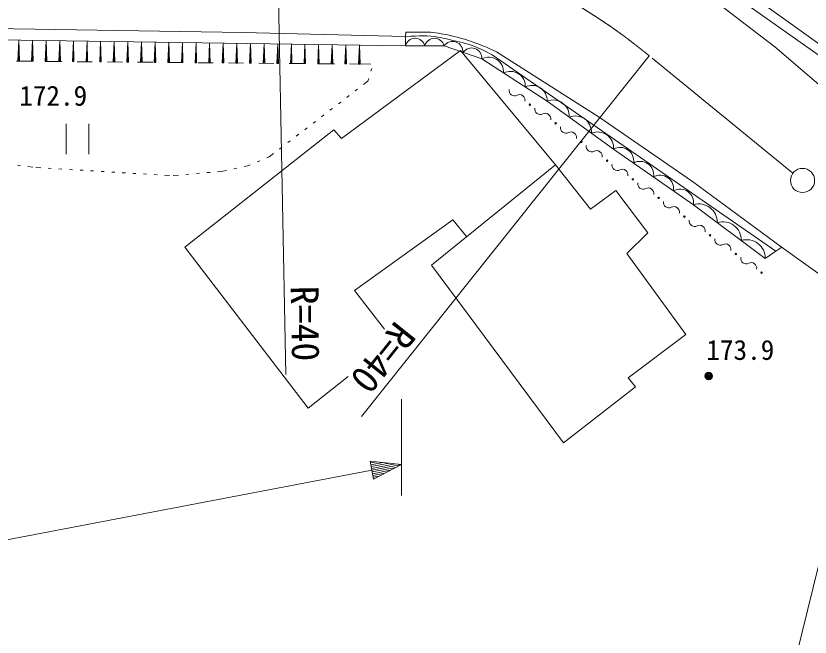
# Model space of a CAD drawing. Units: millimetres, scale not verified. Extents: x 40000 to 680000, y 20000 to 380000.
# Drawn here: x 320574 to 373038, y 267322 to 308332 of the extents above; entities that cross this region are included whole.
import ezdxf
from ezdxf.enums import TextEntityAlignment as Align

# ---------------------------------------------------------------- set-up
doc = ezdxf.new("R2010")
doc.units = ezdxf.units.MM
doc.header["$LTSCALE"] = 1000
doc.header["$PDMODE"] = 32
doc.header["$PDSIZE"] = 500
doc.linetypes.add('CHAIN', pattern=[18.5, 12, -1.5, 3.5, -1.5])
for name, color, linetype, lineweight in [('M-BGD', 7, 'Continuous', 13), ('M-BMK', 2, 'CHAIN', 13), ('M-BMK-SRVR', 3, 'Continuous', 13), ('M-STR-HTXT', 7, 'Continuous', 13)]:
    doc.layers.add(name, color=color, linetype=linetype, lineweight=lineweight)
doc.styles.add('ＭＳ ゴシック', font='')
doc.styles.get('ＭＳ ゴシック').set_extended_font_data('MS Gothic')

msp = doc.modelspace()

# ---------------------------------------------------------------- linework, layer by layer
at = {"layer": 'M-BGD'}
for p, q in [((346304, 306359), (283353, 307283)), ((335560, 307227), (346313, 306973)), ((346313, 306973), (346304, 306359)), ((346325, 307260), (346313, 306973)), ((320711, 305342), (320773, 306733)), ((320761, 305341), (320773, 306733)), ((320811, 305341), (320773, 306733)), ((321611, 305334), (321673, 306720)), ((321661, 305334), (321673, 306720)), ((321711, 305333), (321673, 306720)), ((322511, 305327), (322573, 306707)), ((322561, 305326), (322573, 306707)), ((322611, 305326), (322573, 306707)), ((323411, 305319), (323473, 306694)), ((323461, 305319), (323473, 306694)), ((323511, 305318), (323473, 306694)), ((324311, 305312), (324373, 306680)), ((324361, 305311), (324373, 306680)), ((324411, 305311), (324373, 306680)), ((325211, 305304), (325273, 306667)), ((325261, 305304), (325273, 306667)), ((325311, 305303), (325273, 306667)), ((326111, 305296), (326173, 306654)), ((326161, 305296), (326173, 306654)), ((326211, 305296), (326173, 306654)), ((327011, 305289), (327073, 306641)), ((327061, 305288), (327073, 306641)), ((327111, 305288), (327073, 306641)), ((327911, 305281), (327972, 306628)), ((327961, 305281), (327972, 306628)), ((328011, 305281), (327972, 306628)), ((328811, 305274), (328872, 306614)), ((328861, 305273), (328872, 306614)), ((328911, 305273), (328872, 306614)), ((329711, 305266), (329772, 306601)), ((329761, 305266), (329772, 306601)), ((329811, 305265), (329772, 306601)), ((330611, 305259), (330672, 306588)), ((330661, 305258), (330672, 306588)), ((330711, 305258), (330672, 306588)), ((331511, 305251), (331572, 306575)), ((331561, 305251), (331572, 306575)), ((331611, 305250), (331572, 306575)), ((332411, 305244), (332472, 306562)), ((332461, 305243), (332472, 306562)), ((332511, 305243), (332472, 306562)), ((333311, 305236), (333372, 306548)), ((333361, 305236), (333372, 306548)), ((333411, 305235), (333372, 306548)), ((334211, 305229), (334272, 306535)), ((334261, 305228), (334272, 306535)), ((334311, 305228), (334272, 306535)), ((335111, 305221), (335172, 306522)), ((335161, 305221), (335172, 306522)), ((335211, 305220), (335172, 306522)), ((336011, 305213), (336072, 306509)), ((336061, 305213), (336072, 306509)), ((336111, 305213), (336072, 306509)), ((336911, 305206), (336972, 306496)), ((336961, 305205), (336972, 306496)), ((337011, 305205), (336972, 306496)), ((337811, 305198), (337872, 306482)), ((337861, 305198), (337872, 306482)), ((337911, 305198), (337872, 306482)), ((338711, 305191), (338771, 306469)), ((338761, 305190), (338771, 306469)), ((338811, 305190), (338771, 306469)), ((339611, 305183), (339671, 306456)), ((339661, 305183), (339671, 306456)), ((339711, 305182), (339671, 306456)), ((340511, 305176), (340571, 306443)), ((340561, 305175), (340571, 306443)), ((340611, 305175), (340571, 306443)), ((341411, 305168), (341471, 306429)), ((341461, 305168), (341471, 306429)), ((341511, 305167), (341471, 306429)), ((342311, 305161), (342371, 306416)), ((342361, 305160), (342371, 306416)), ((342411, 305160), (342371, 306416)), ((343211, 305153), (343271, 306403)), ((343261, 305153), (343271, 306403)), ((343311, 305152), (343271, 306403)), ((349953, 306048), (342090, 300238)), ((348865, 306350), (346304, 306359)), ((351355, 305488), (348865, 306350)), ((356227, 298503), (349953, 306048)), ((352324, 305957), (359098, 301639)), ((370772, 292809), (352035, 305756)), ((320617, 305343), (321617, 305334)), ((320811, 305341), (320711, 305342)), ((321711, 305333), (321611, 305334)), ((322611, 305326), (322511, 305327)), ((322617, 305326), (323617, 305317)), ((323511, 305318), (323411, 305319)), ((324411, 305311), (324311, 305312)), ((324617, 305309), (325617, 305301)), ((325311, 305303), (325211, 305304)), ((326211, 305296), (326111, 305296)), ((326617, 305292), (327617, 305284)), ((327111, 305288), (327011, 305289)), ((328011, 305281), (327911, 305281)), ((328616, 305275), (329616, 305267)), ((328911, 305273), (328811, 305274)), ((329811, 305265), (329711, 305266)), ((330711, 305258), (330611, 305259)), ((330616, 305259), (331616, 305250)), ((331611, 305250), (331511, 305251)), ((332511, 305243), (332411, 305244)), ((332616, 305242), (333616, 305234)), ((333411, 305235), (333311, 305236)), ((334311, 305228), (334211, 305229)), ((334616, 305225), (335616, 305217)), ((335211, 305220), (335111, 305221)), ((336111, 305213), (336011, 305213)), ((336616, 305208), (337616, 305200)), ((337011, 305205), (336911, 305206)), ((337911, 305198), (337811, 305198)), ((338616, 305192), (339616, 305183)), ((338811, 305190), (338711, 305191)), ((339711, 305182), (339611, 305183)), ((340611, 305175), (340511, 305176)), ((340616, 305175), (341616, 305166)), ((341511, 305167), (341411, 305168)), ((342411, 305160), (342311, 305161)), ((342616, 305158), (344015, 305146)), ((343311, 305152), (343211, 305153)), ((344086, 304857), (344031, 304677)), ((343826, 304021), (343542, 303803)), ((343882, 304200), (343826, 304021)), ((343145, 303499), (342987, 303377)), ((342590, 303072), (342431, 302951)), ((341479, 302220), (341320, 302099)), ((342034, 302646), (341876, 302525)), ((340924, 301794), (340765, 301672)), ((323896, 301211), (323896, 299211)), ((325396, 299211), (325396, 301211)), ((340368, 301368), (340210, 301246)), ((341567, 300815), (331733, 293070)), ((339813, 300942), (339654, 300820)), ((342090, 300238), (341567, 300815)), ((339258, 300516), (339099, 300394)), ((338147, 299664), (337988, 299542)), ((338702, 300090), (338544, 299968)), ((337591, 299238), (337307, 299020)), ((336691, 298770), (336506, 298694)), ((337307, 299020), (337154, 298958)), ((320873, 298448), (320675, 298474)), ((321689, 298342), (321369, 298384)), ((322214, 298305), (321883, 298325)), ((322913, 298263), (322713, 298275)), ((323612, 298221), (323412, 298233)), ((324310, 298179), (324111, 298191)), ((325009, 298137), (324810, 298149)), ((325708, 298095), (325508, 298107)), ((326407, 298052), (326207, 298064)), ((327105, 298010), (326906, 298022)), ((333398, 298003), (333198, 297987)), ((334245, 298074), (333896, 298045)), ((334482, 298128), (334245, 298074)), ((335165, 298281), (334970, 298237)), ((335889, 298444), (335652, 298391)), ((336042, 298506), (335889, 298444)), ((348035, 291879), (356227, 298503)), ((356227, 298503), (358538, 295574)), ((327804, 297968), (327605, 297980)), ((328503, 297926), (328303, 297938)), ((329202, 297884), (329002, 297896)), ((329900, 297842), (329701, 297854)), ((330730, 297792), (330399, 297812)), ((331305, 297828), (330956, 297799)), ((332002, 297886), (331803, 297870)), ((332700, 297945), (332501, 297928)), ((358538, 295574), (360211, 296811)), ((360211, 296811), (362322, 294009)), ((349431, 294864), (342947, 290208)), ((350345, 293773), (349431, 294864)), ((362322, 294009), (360939, 292645)), ((331733, 293070), (339884, 282435)), ((370772, 292809), (370076, 292324)), ((371162, 293058), (370772, 292809)), ((371120, 293088), (374676, 290548)), ((360939, 292645), (364823, 287308)), ((356749, 280157), (348035, 291879)), ((342947, 290208), (344930, 287648)), ((364823, 287308), (361021, 284433)), ((339884, 282435), (342515, 284516)), ((361021, 284433), (361512, 283833)), ((361512, 283833), (356749, 280157))]:
    msp.add_line(p, q, dxfattribs=at)
for points in [[(355965, 318911), (357912, 317726), (378402, 303079), (396520, 290463)], [(355880, 318234), (375131, 304669), (374951, 304385)], [(354864, 316964), (359267, 314339), (363585, 311545), (366294, 309683), (370697, 306296), (374846, 302740)], [(272907, 307905), (283321, 308074), (335560, 307227)], [(370076, 292324), (365334, 295863), (360058, 299538), (355660, 302701), (351355, 305488)], [(359098, 301639), (365278, 297406), (371120, 293088)]]:
    msp.add_lwpolyline(points, dxfattribs=at)
for centre, radius in [((354527, 302477), 50), ((356228, 301245), 50), ((357928, 300013), 50), ((359628, 298780), 50), ((361329, 297548), 50), ((363029, 296316), 50), ((364730, 295083), 50), ((366430, 293851), 50), ((368130, 292619), 50), ((369831, 291386), 50), ((366338, 284565), 250), ((366338, 284565), 200), ((366338, 284565), 150), ((366338, 284565), 100), ((366338, 284565), 50), ((366338, 284565), 20)]:
    msp.add_circle(centre, radius, dxfattribs=at)
for centre, radius, start, end in [((346944, 306197), 660, 13.8456, 165.7926), ((348224, 306193), 660, 13.8456, 165.7926), ((349427, 305961), 684, 356.4801, 145.2946), ((350672, 305530), 684, 356.4801, 145.2946), ((351811, 304620), 981, 356.4379, 117.7415), ((353246, 303691), 981, 356.4379, 117.7415), ((353510, 303417), 364, 170.8522, 297.2822), ((354681, 302762), 981, 356.4379, 117.7415), ((353844, 302770), 364, 350.8522, 117.2822), ((356063, 301715), 1065, 356.3224, 112.2276), ((355211, 302185), 364, 170.8522, 297.2822), ((355544, 301538), 364, 350.8522, 117.2822), ((357529, 300661), 1065, 356.3224, 112.2276), ((356911, 300953), 364, 170.8522, 297.2822), ((357245, 300305), 364, 350.8522, 117.2822), ((358995, 299606), 1065, 356.3224, 112.2276), ((358611, 299720), 364, 170.8522, 297.2822), ((360491, 298754), 896, 351.3668, 118.9147), ((358945, 299073), 364, 350.8522, 117.2822), ((360312, 298488), 364, 170.8522, 297.2822), ((361810, 297835), 896, 351.3668, 118.9147), ((360646, 297841), 364, 350.8522, 117.2822), ((363129, 296916), 896, 351.3668, 118.9147), ((362012, 297255), 364, 170.8522, 297.2822), ((362346, 296608), 364, 350.8522, 117.2822), ((364448, 295998), 896, 351.3668, 118.9147), ((363713, 296023), 364, 170.8522, 297.2822), ((365692, 294694), 1223, 359.4994, 107.0322), ((364046, 295376), 364, 350.8522, 117.2822), ((365413, 294791), 364, 170.8522, 297.2822), ((365747, 294144), 364, 350.8522, 117.2822), ((367273, 293514), 1223, 359.4994, 107.0322), ((367113, 293558), 364, 170.8522, 297.2822), ((368854, 292335), 1223, 359.4994, 107.0322), ((367447, 292911), 364, 350.8522, 117.2822), ((368814, 292326), 364, 170.8522, 297.2822), ((369147, 291679), 364, 350.8522, 117.2822)]:
    msp.add_arc(centre, radius, start, end, dxfattribs=at)
for points, knots in [([(352035, 305756), (351520, 306039), (351348, 306121), (350886, 306305), (350253, 306556), (349867, 306606), (349204, 306765), (348946, 306828), (348801, 306866), (348539, 306915), (347684, 307075), (347336, 307010), (346313, 306973)], [0, 0, 0, 0, 1, 1, 1, 2, 2, 2, 3, 3, 3, 4, 4, 4, 4]), ([(352324, 305957), (351777, 306211), (351619, 306281), (351155, 306458), (350609, 306667), (350297, 306770), (349732, 306919), (349175, 307066), (348858, 307138), (348287, 307214), (347804, 307279), (347527, 307259), (347040, 307264), (346760, 307266), (346668, 307267), (346325, 307260)], [0, 0, 0, 0, 1, 1, 1, 2, 2, 2, 3, 3, 3, 4, 4, 4, 5, 5, 5, 5])]:
    msp.add_open_spline(points, degree=3, knots=knots, dxfattribs=at)
msp.add_point((366338, 284565), dxfattribs=at)
at = {"layer": 'M-BMK'}
msp.add_line((371906, 297958), (362413, 305701), dxfattribs=at)
msp.add_open_spline([(337832, 314632), (339408, 314599), (339858, 314590), (341150, 314469), (342444, 314348), (343170, 314262), (344445, 314014), (346431, 313626), (347524, 313302), (349459, 312713), (351103, 312213), (352007, 311863), (353576, 311165), (355675, 310230), (356823, 309617), (358750, 308365), (360234, 307402), (360753, 307020), (362413, 305701)], degree=3, knots=[0, 0, 0, 0, 1, 1, 1, 2, 2, 2, 3, 3, 3, 4, 4, 4, 5, 5, 5, 6, 6, 6, 6], dxfattribs=at)
at = {"layer": 'M-BMK-SRVR'}
for p, q in [((337832, 314632), (338395, 284653)), ((362413, 305701), (343409, 281880))]:
    msp.add_line(p, q, dxfattribs=at)
msp.add_circle((372538, 297468), 800, dxfattribs=at)
at = {"layer": 'M-STR-HTXT'}
for p, q in [((346053, 283028), (346052, 276664)), ((346052, 278720), (343975, 278934)), ((343975, 278934), (344200, 277755)), ((344390, 278891), (343998, 278816)), ((344020, 278698), (344806, 278848)), ((345221, 278806), (344043, 278580)), ((344065, 278463), (345637, 278763)), ((346052, 278720), (344088, 278345)), ((346052, 278720), (344200, 277755)), ((148037, 240881), (344088, 278345)), ((344110, 278227), (345682, 278527)), ((345311, 278334), (344133, 278109)), ((344155, 277991), (344941, 278141)), ((344571, 277948), (344178, 277873)), ((364439, 235010), (373995, 273636))]:
    msp.add_line(p, q, dxfattribs=at)

# ---------------------------------------------------------------- texts
at = {"layer": 'M-BGD', "style": 'ＭＳ ゴシック'}
for s, p in [('172.9', (323041, 303064)), ('173.9', (368428, 286281))]:
    msp.add_text(s, height=1320, dxfattribs=at).set_placement(p, align=Align.MIDDLE_CENTER)
at = {"layer": 'M-BMK-SRVR', "style": 'ＭＳ ゴシック'}
for rotation, p in [(271.074, (339643, 290517)), (231.418, (346382, 287709))]:
    msp.add_text('R=40', height=1833, rotation=rotation, dxfattribs=at).set_placement(p, align=Align.MIDDLE_LEFT)

doc.saveas('drawing.dxf')
